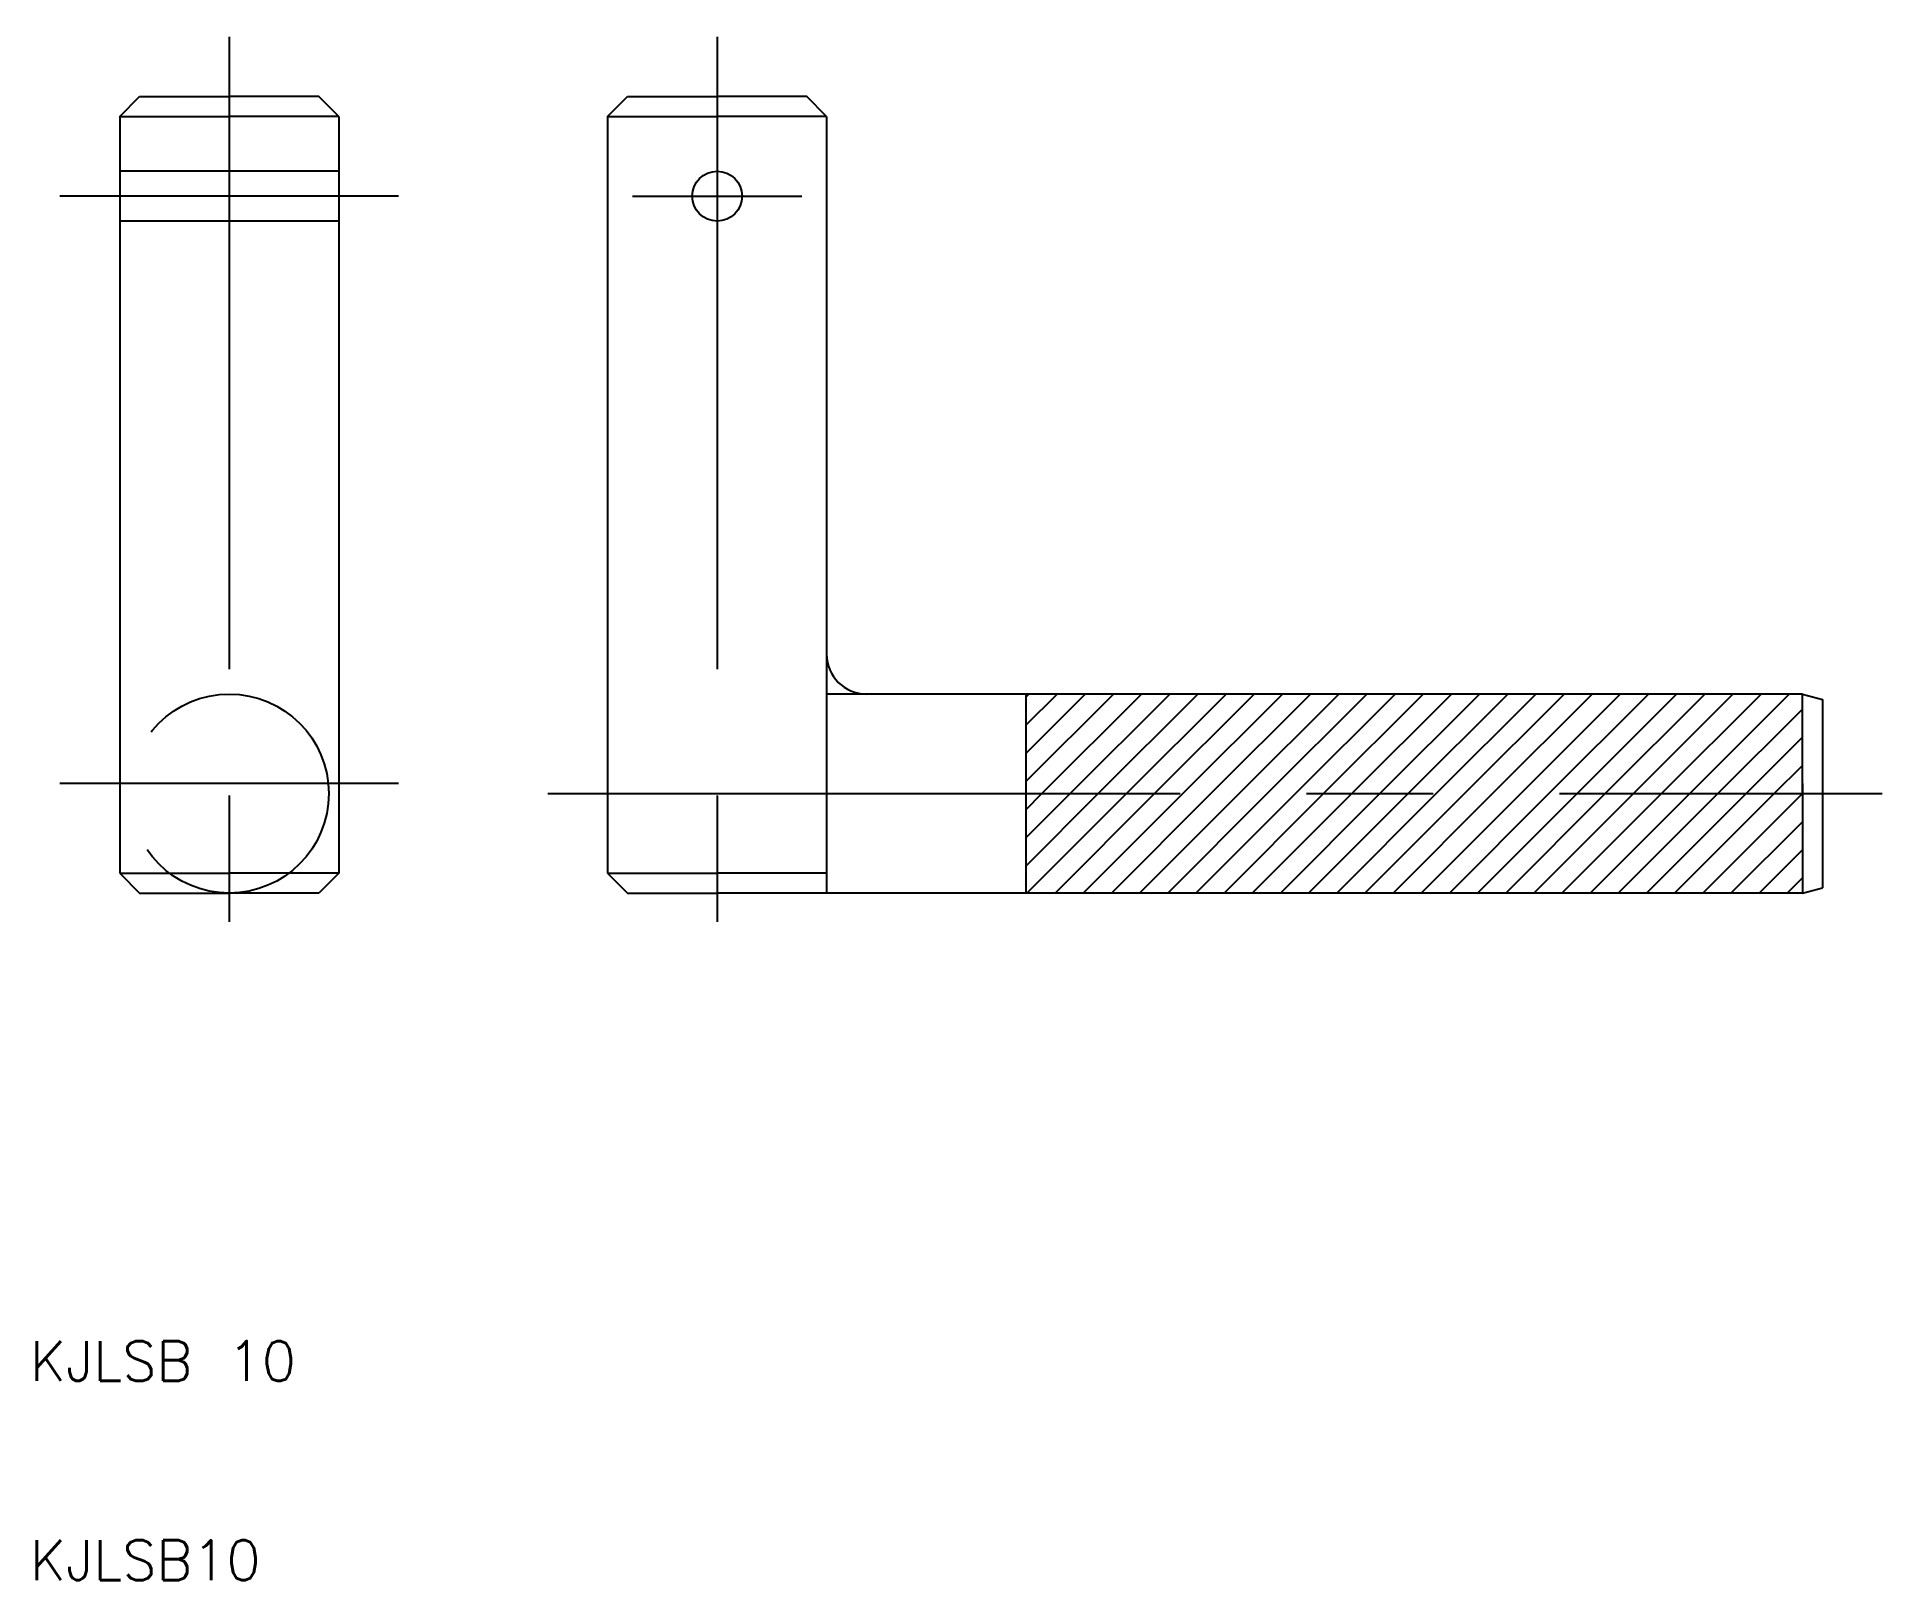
# Model space of a CAD drawing. Extents: x 10.3 to 103, y 10 to 87.5.
import ezdxf

# ---------------------------------------------------------------- set-up
doc = ezdxf.new("R2010")
doc.units = 0
doc.linetypes.add('CENTER', pattern=[50.8, 31.75, -6.35, 6.35, -6.35])
doc.linetypes.add('DASHED', pattern=[19.05, 12.7, -6.35])
doc.layers.get('0').update_dxf_attribs({"linetype": 'CONTINUOUS'})
doc.layers.add('CENTER', color=1, linetype='CENTER')
doc.styles.get("Standard").update_dxf_attribs({"font": 'txt.shx'})

# ---------------------------------------------------------------- blocks, each defined once
blk = doc.blocks.new('*X2')
at = {"color": 0, "linetype": 'CONTINUOUS'}
for p, q in [((60, 50.101), (64.399, 54.5)), ((60, 51.515), (62.985, 54.5)), ((60, 52.929), (61.571, 54.5)), ((60, 54.343), (60.157, 54.5)), ((60.814, 49.5), (65.814, 54.5)), ((62.228, 49.5), (67.228, 54.5)), ((63.642, 49.5), (68.642, 54.5)), ((65.056, 49.5), (70.056, 54.5)), ((66.471, 49.5), (71.471, 54.5)), ((67.885, 49.5), (72.885, 54.5)), ((69.299, 49.5), (74.299, 54.5)), ((70.713, 49.5), (75.713, 54.5)), ((72.127, 49.5), (77.127, 54.5)), ((73.542, 49.5), (78.542, 54.5)), ((74.956, 49.5), (79.956, 54.5)), ((76.37, 49.5), (81.37, 54.5)), ((77.784, 49.5), (82.784, 54.5)), ((79.198, 49.5), (84.198, 54.5)), ((80.613, 49.5), (85.613, 54.5)), ((82.027, 49.5), (87.027, 54.5)), ((83.441, 49.5), (88.441, 54.5)), ((84.855, 49.5), (89.855, 54.5)), ((86.27, 49.5), (91.27, 54.5)), ((87.684, 49.5), (92.684, 54.5)), ((89.098, 49.5), (94.098, 54.5)), ((90.512, 49.5), (95.512, 54.5)), ((91.926, 49.5), (96.926, 54.5)), ((93.341, 49.5), (98.341, 54.5)), ((94.755, 49.5), (99, 53.745)), ((96.169, 49.5), (99, 52.331)), ((97.583, 49.5), (99, 50.917)), ((60, 45.858), (63.642, 49.5)), ((60, 47.272), (62.228, 49.5)), ((60, 48.686), (60.814, 49.5)), ((60.056, 44.5), (65.056, 49.5)), ((61.471, 44.5), (66.471, 49.5)), ((62.885, 44.5), (67.885, 49.5)), ((64.299, 44.5), (69.299, 49.5)), ((65.713, 44.5), (70.713, 49.5)), ((67.127, 44.5), (72.127, 49.5)), ((68.542, 44.5), (73.542, 49.5)), ((69.956, 44.5), (74.956, 49.5)), ((71.37, 44.5), (76.37, 49.5)), ((72.784, 44.5), (77.784, 49.5)), ((74.198, 44.5), (79.198, 49.5)), ((75.613, 44.5), (80.613, 49.5)), ((77.027, 44.5), (82.027, 49.5)), ((78.441, 44.5), (83.441, 49.5)), ((79.855, 44.5), (84.855, 49.5)), ((81.27, 44.5), (86.27, 49.5)), ((82.684, 44.5), (87.684, 49.5)), ((84.098, 44.5), (89.098, 49.5)), ((85.512, 44.5), (90.512, 49.5)), ((86.926, 44.5), (91.926, 49.5)), ((88.341, 44.5), (93.341, 49.5)), ((89.755, 44.5), (94.755, 49.5)), ((91.169, 44.5), (96.169, 49.5)), ((92.583, 44.5), (97.583, 49.5)), ((93.997, 44.5), (98.997, 49.5)), ((98.997, 49.5), (99, 49.503)), ((95.412, 44.5), (99, 48.088)), ((96.826, 44.5), (99, 46.674)), ((98.24, 44.5), (99, 45.26))]:
    blk.add_line(p, q, dxfattribs=at)

msp = doc.modelspace()

# ---------------------------------------------------------------- linework, layer by layer
at = {"color": 7, "linetype": 'CONTINUOUS'}
for p, q in [((14.5, 83.5), (15.5, 84.5)), ((15.5, 84.5), (20, 84.5)), ((24.5, 84.5), (20, 84.5)), ((25.5, 83.5), (24.5, 84.5)), ((39, 83.5), (40, 84.5)), ((40, 84.5), (44.5, 84.5)), ((49, 84.5), (44.5, 84.5)), ((50, 83.5), (49, 84.5)), ((14.5, 83.5), (14.5, 45.5)), ((14.5, 83.5), (20, 83.5)), ((25.5, 83.5), (20, 83.5)), ((25.5, 83.5), (25.5, 45.5)), ((39, 83.5), (39, 45.5)), ((39, 83.5), (44.5, 83.5)), ((50, 83.5), (44.5, 83.5)), ((50, 83.5), (50, 55.5)), ((50, 55.5), (50, 44.5)), ((99, 49.5), (99, 54.5)), ((99, 50), (99, 44.5)), ((14.5, 45.5), (20, 45.5)), ((14.5, 45.5), (15.5, 44.5)), ((25.5, 45.5), (20, 45.5)), ((25.5, 45.5), (24.5, 44.5)), ((39, 45.5), (40, 44.5)), ((39, 45.5), (44.5, 45.5)), ((50, 45.5), (44.5, 45.5)), ((15.5, 44.5), (20, 44.5)), ((24.5, 44.5), (20, 44.5)), ((40, 44.5), (44.5, 44.5)), ((99, 44.5), (44.5, 44.5))]:
    msp.add_line(p, q, dxfattribs=at)
at = {"color": 3, "linetype": 'DASHED'}
for p, q in [((25.5, 80.75), (14.5, 80.75)), ((25.5, 78.25), (14.5, 78.25))]:
    msp.add_line(p, q, dxfattribs=at)
for p, q in [((99, 54.5), (50, 54.5)), ((60, 54.5), (60, 44.5)), ((99, 54.5), (100, 54.232)), ((100, 54.232), (100, 44.768)), ((99, 44.5), (100, 44.768))]:
    msp.add_line(p, q)
at = {"color": 7, "linetype": 'CONTINUOUS'}
msp.add_circle((44.5, 79.5), 1.25, dxfattribs=at)
at = {"color": 3, "linetype": 'DASHED'}
msp.add_circle((20, 49.5), 5, dxfattribs=at)
at = {"color": 7, "linetype": 'CONTINUOUS'}
msp.add_arc((52, 56.5), 2, 180, 270, dxfattribs=at)
at = {"layer": 'CENTER'}
for p, q in [((20, 87.5), (20, 41.5)), ((44.5, 87.5), (44.5, 41.5)), ((28.5, 79.5), (11.5, 79.5)), ((40.25, 79.5), (48.75, 79.5)), ((28.5, 50), (11.5, 50)), ((36, 49.5), (103, 49.5))]:
    msp.add_line(p, q, dxfattribs=at)

# ---------------------------------------------------------------- block references
at = {"color": 7, "linetype": 'CONTINUOUS'}
msp.add_blockref('*X2', (0, 0), dxfattribs=at)

# ---------------------------------------------------------------- texts
for s, p in [('KJLSB 10', (10, 20)), ('KJLSB10', (10, 10))]:
    msp.add_text(s, height=2, dxfattribs=at).set_placement(p)

doc.saveas('drawing.dxf')
